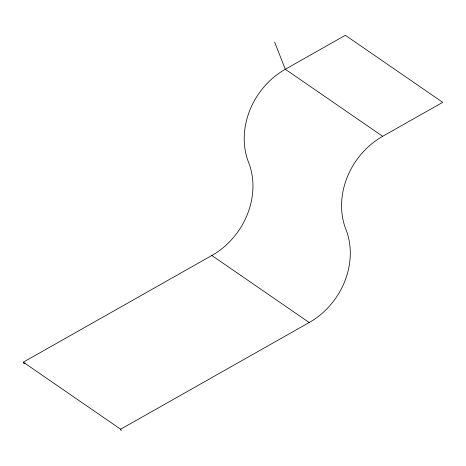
<?xml version="1.0" encoding="UTF-8"?>
<svg xmlns="http://www.w3.org/2000/svg" width="466" height="466" viewBox="0 0 466 466"><rect width="100%" height="100%" fill="white"/><g stroke="black" fill="none" stroke-linecap="round" stroke-linejoin="round"><path stroke-width="0.7" d="M23.3 362.175L120.647 429.227L309.191 322.53A71.467 60.755 -55.4 0 0 345.929 229.418A71.467 60.755 -55.4 0 1 382.668 136.311L442.7 102.339L345.353 35.288L285.32 69.259A71.467 60.755 -55.4 0 0 248.582 162.372A71.467 60.755 -55.4 0 1 211.849 255.485L23.3 362.175L23.883 363.661L25.152 362.944M382.668 136.311L285.32 69.259L274.608 42.068M211.849 255.485L309.191 322.53M120.647 429.227L121.23 430.712"/></g></svg>
